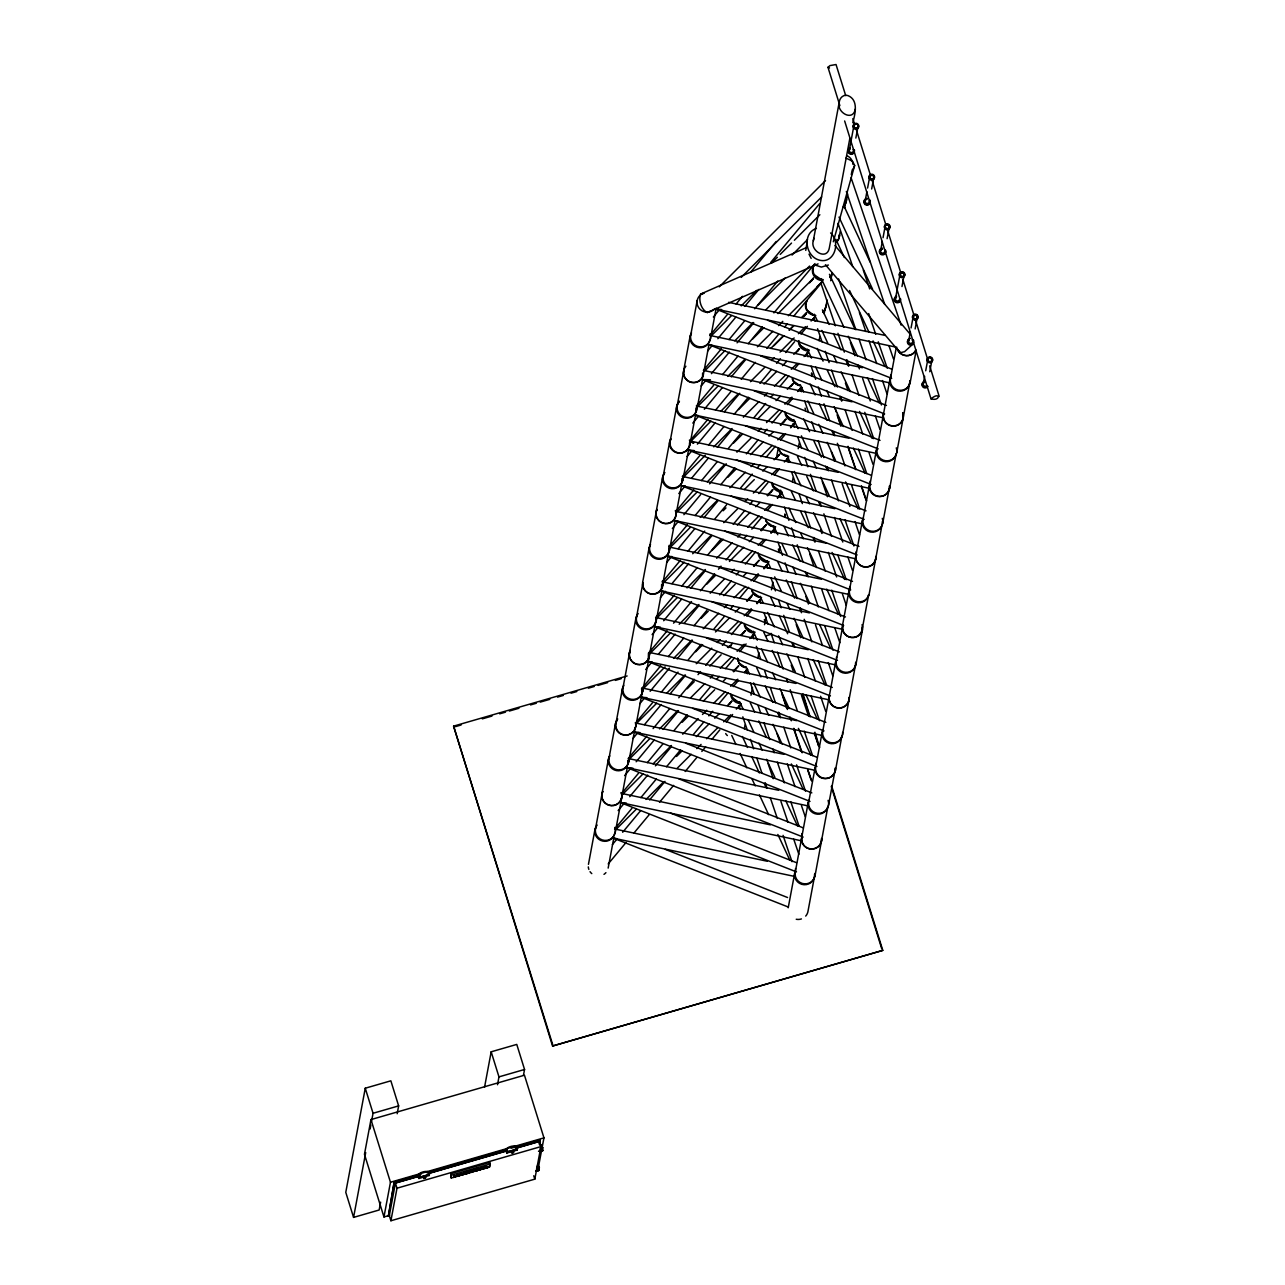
<?xml version="1.0" encoding="UTF-8"?>
<svg xmlns="http://www.w3.org/2000/svg" width="1285" height="1285" viewBox="0 0 1285 1285"><rect width="100%" height="100%" fill="white"/><g stroke="black" fill="none" stroke-linecap="round" stroke-linejoin="round"><path stroke-width="1.5" d="M627.899 764.414L627.979 760.431M641.906 693.948L642.018 687.957M648.347 658.98L648.459 653.005M661.55 588.498L661.63 584.498M682.11 482.405L682.19 478.405M696.117 411.923L696.181 407.923M702.558 376.971L702.622 372.971M805.759 250.398L807.06 242.271M852.774 122.685C855.119 114.22 858.862 99.957 847.923 95.588C843.699 94.062 839.699 97.837 839.282 101.933L813.309 240.745C809.871 250.864 827.058 261.128 829.355 247.828L849.851 138.33M839.282 101.933C835.844 112.036 853.031 122.316 855.344 109M424.371 1178.072C429.27 1175.968 421.062 1180.513 424.5 1177.349M424.917 1178.345L424.917 1177.237M512.313 1152.645C517.116 1150.541 509.037 1155.086 512.442 1151.938M512.843 1152.918L512.86 1151.81M539.523 1151.183L542.832 1150.573L539.668 1151.488L541.097 1150.782M397.177 1113.742L398.639 1105.887L390.849 1080.813L365.261 1088.218L345.777 1192.335L353.568 1217.393L379.155 1210.004L380.633 1202.134M535.957 1171.278L539.138 1170.362L535.845 1170.892L538.913 1169.752L539.363 1167.406L537.74 1164.467L538.479 1166.812L543.957 1137.867L524.457 1075.208L370.963 1119.588L364.458 1154.283L383.958 1216.959L389.724 1215.289M353.568 1217.393L365.711 1152.565M370.112 1129.001L370.851 1125.066M371.59 1121.13L373.052 1113.276L365.261 1088.218M627.144 675.958L453.589 726.137L552.566 1046.022L882.795 950.386L831.588 785.794M383.958 1216.959L390.463 1182.248L370.963 1119.588M394.174 1182.007L388.375 1216.124L394.174 1182.007L421.03 1174.249M420.356 1175.904L395.411 1183.116L389.323 1215.658L390.913 1220.75L534.817 1179.148L540.905 1146.606L539.314 1141.514L516.297 1148.18M390.913 1220.75L397.001 1188.207L395.411 1183.116M418.284 1176.514L418.894 1178.473L429.206 1175.486L429.383 1174.554C431.391 1167.985 413.465 1173.157 419.055 1177.542L418.894 1178.473M428.596 1173.526L429.206 1175.486M428.997 1174.554L418.669 1177.542L429.383 1174.554M451.276 1173.558L451.212 1178.008L489.585 1166.925L490.131 1164.033L489.649 1162.459L451.276 1173.558L451.212 1178.008M453.766 1176.128C458.6 1175.149 449.638 1178.907 455.516 1176.755M458.954 1175.261L460.014 1174.313L461.106 1175.052L458.954 1175.261L461.684 1173.831L460.913 1174.426M459.147 1175.904L459.082 1174.586M459.741 1174.586L459.853 1175.695M461.106 1175.052L460.994 1174.024M461.684 1173.831L461.749 1175.149L459.934 1175.213M465.796 1173.446L461.974 1173.88L462.857 1173.607C462.986 1177.06 464.624 1169.029 465.732 1173.751M467.74 1173.414L466.584 1172.787L467.74 1173.414L462.182 1174.361M462.857 1173.607L462.953 1174.795M463.58 1172.659C468.623 1171.583 462.391 1171.904 465.138 1172.193M468.463 1172.514L470.792 1172.129L467.868 1173.125L470.599 1171.583L469.812 1171.486L463.74 1173.446L463.757 1172.257L464.335 1173.189L466.584 1172.787M464.544 1172.996L463.724 1174.57M464.72 1173.751L466.166 1172.53L465.539 1173.125M464.929 1174.217L464.785 1171.968M465.604 1172.819L465.684 1174.008M468.816 1170.731C462.552 1172.884 472.27 1170.699 467.178 1171.165M484.557 1087.174L491.175 1051.805L516.763 1044.416L524.553 1069.473L523.445 1075.368M471.788 1171.438L473.217 1171.824L471.193 1172.418L471.129 1171.101L472.077 1171.502L470.808 1170.121L468.816 1171.342L470.92 1170.731M471.193 1172.418L470.808 1170.121M471.997 1170.41L474.197 1169.189L472.205 1171.037L474.984 1169.912L472.96 1170.137M472.205 1171.037L472.125 1169.736M473.073 1170.266L473.587 1169.816M475.675 1170.587L474.808 1171.374L474.743 1170.057L477.137 1169.607L475.418 1170.298M474.808 1171.374L474.647 1169.446M475.37 1170.523C478.502 1170.33 474.92 1170.619 476.944 1168.981M481.2 1169.061L480.413 1169.752L480.349 1168.434L482.951 1167.679L482.293 1169.205L481.008 1168.434L483.16 1168.306M480.413 1169.752L480.349 1168.434M481.008 1168.434L481.12 1169.543M497.504 1084.733L498.965 1076.878L491.175 1051.805M480.221 1169.125L482.453 1168.515M482.951 1167.679L483.032 1168.997M485.489 1167.182L485.698 1168.226L483.642 1168.82L483.578 1167.503L485.634 1166.909L484.509 1168.033M483.642 1168.82L483.578 1167.503M485.65 1167.953L484.316 1167.406L484.461 1168.29M485.794 1167.663L486.919 1166.539L486.999 1167.712L486.919 1166.539M486.806 1167.085L488.236 1167.487L486.212 1168.065L486.148 1166.764M488.075 1166.732L483.449 1168.193M489.649 1162.459L489.585 1166.925M506.82 1153.047L506.997 1152.115C501.423 1147.489 519.381 1142.638 517.325 1149.143L517.148 1150.059L506.82 1153.047L506.21 1151.087L506.611 1152.115L516.939 1149.127M516.538 1148.099L517.148 1150.059M588.45 864.339L594.939 829.628M601.942 793.809L608.431 759.098M595.501 828.761L601.99 794.05M608.994 758.23L615.483 723.535M615.949 723.327L622.438 688.615M629.441 652.796L635.93 618.101M649.15 547.603L642.645 582.314A10.039 9.798 10.6 0 0 651.977 593.975A10.039 9.798 10.6 0 0 662.514 583.518M623 687.748L629.489 653.053M656.137 511.783L662.642 477.072M636.493 617.234L642.982 582.523A10.039 9.798 10.6 0 0 653.631 594.184A10.039 9.798 10.6 0 0 662.305 581.222M649.696 546.735L656.201 512.04M663.205 476.205L669.694 441.51M670.144 441.301L676.649 406.606M683.636 370.787L690.141 336.076M539.17 1143.746L539.893 1139.875L511.141 1148.196M677.195 405.739L683.7 371.028A10.039 9.798 10.6 0 0 691.715 382.528A10.039 9.798 10.6 0 0 703.409 374.786M690.704 335.208L697.193 300.497M539.539 1144.919L539.893 1139.875M537.307 1166.796L537.74 1164.467M541.001 1147.103L542.061 1144.582L542.607 1150.043L538.511 1151.232M537.949 1166.619L538.383 1164.274M542.061 1144.582L542.607 1150.043M608.158 868.098L613.571 839.169M621.667 797.567L627.064 768.655M615.226 832.519L621.715 797.808M628.718 761.989L635.208 727.294A10.039 9.798 10.6 0 1 634.404 729.719M635.657 727.085L642.163 692.39M649.166 656.571L655.655 621.86A10.039 9.798 10.6 0 1 641.472 628.783A10.039 9.798 10.6 0 1 638.179 613.539M662.369 586.072L668.859 551.361M642.725 691.523L649.214 656.812M675.862 515.542L681.275 486.629M656.217 620.992L661.63 592.064M669.421 550.494L674.834 521.582M682.913 479.98L688.326 451.051M689.868 445.06L695.281 416.147M708.774 345.617L703.361 374.545A10.039 9.798 10.6 0 1 689.178 381.468A10.039 9.798 10.6 0 1 685.885 366.225M702.333 380.569L696.92 409.497A10.039 9.798 10.6 0 1 682.737 416.42A10.039 9.798 10.6 0 1 679.444 401.177M710.412 338.967L716.195 308.111M776.445 457.862L778.244 448.224M849.337 150.072L853.834 126.026A2.088 2.04 10.6 0 0 853.883 127.087M744.336 728.836L745.059 724.981M757.829 658.322L758.905 652.539M751.018 695.201L752.464 687.491M764.527 624.671L765.956 616.961M771.466 589.767L772.911 582.057M855.842 138.089L857.914 126.99M778.887 552.261L779.963 546.478M798.178 448.738L799.254 442.956M792.379 481.73L793.102 477.875M819.091 340.718L819.814 336.863M824.135 313.733L825.227 307.95A10.039 9.798 10.6 0 1 822.785 312.4M825.677 307.741L827.122 300.031M830.72 280.74L832.166 273.03A10.039 9.798 10.6 0 1 829.724 277.496M839.169 237.211L840.245 231.429M844.582 208.299L845.659 202.516A10.039 9.798 10.6 0 1 843.217 206.965M846.221 201.649L847.666 193.923M851.28 174.648L852.003 170.793M865.158 200.99L866.893 191.738M867.584 188.044L869.319 178.792M871.664 188.991L873.736 177.908M880.611 250.671L882.329 241.435M883.036 237.725L884.755 228.489M887.1 238.689L889.172 227.59M895.484 298.538L899.982 274.492M901.974 286.539L904.046 275.456M788.219 907.772L794.708 873.061A10.039 9.798 10.6 0 0 804.041 884.722A10.039 9.798 10.6 0 0 814.578 874.266M808.201 802.531L795.27 872.194A10.039 9.798 10.6 0 0 804.603 883.855A10.039 9.798 10.6 0 0 815.124 873.398M822.207 732.048L815.718 766.76A10.039 9.798 10.6 0 0 825.05 778.421A10.039 9.798 10.6 0 0 835.571 767.964M848.919 591.036L842.43 625.747A10.039 9.798 10.6 0 0 851.746 637.408A10.039 9.798 10.6 0 0 862.283 626.952M862.412 520.505L849.481 590.168A10.039 9.798 10.6 0 0 857.497 601.669A10.039 9.798 10.6 0 0 869.19 593.927L882.136 524.28A10.039 9.798 10.6 0 0 882.265 521.726M869.463 484.943L862.974 519.638A10.039 9.798 10.6 0 0 873.607 531.299A10.039 9.798 10.6 0 0 882.297 518.337M876.418 450.039L869.929 484.734A10.039 9.798 10.6 0 0 879.245 496.396A10.039 9.798 10.6 0 0 889.782 485.939M889.911 379.509L876.98 449.156A10.039 9.798 10.6 0 0 887.614 460.817A10.039 9.798 10.6 0 0 896.288 447.855M896.239 347.785L890.473 378.641A10.039 9.798 10.6 0 0 898.488 390.142A10.039 9.798 10.6 0 0 910.198 382.4L915.964 351.544M908.656 340.911L910.374 331.658M911.065 327.964L913.153 316.865M915.145 328.928L917.217 317.829M814.433 876.82L807.944 911.531A10.039 9.798 10.6 0 1 805.695 916.077M814.995 875.952L827.926 806.289A10.039 9.798 10.6 0 1 814.963 813.71A10.039 9.798 10.6 0 1 809.02 800.105M828.488 805.422L834.977 770.727A10.039 9.798 10.6 0 0 835.121 768.173M835.443 770.518L841.932 735.807A10.039 9.798 10.6 0 1 828.97 743.228A10.039 9.798 10.6 0 1 823.026 729.623M842.494 734.94L855.424 665.293M862.139 629.505L868.644 594.794A10.039 9.798 10.6 0 1 855.665 602.215A10.039 9.798 10.6 0 1 849.722 588.61M855.987 664.425L862.476 629.714M882.699 523.397L889.188 488.702M889.638 488.493L896.143 453.798A10.039 9.798 10.6 0 1 883.164 461.203A10.039 9.798 10.6 0 1 877.221 447.614M896.689 452.93L909.635 383.267M923.272 383.717L924.654 376.328M925.698 370.771L927.77 359.688M929.762 371.734L931.85 360.635A2.088 2.04 10.6 0 1 928.83 361.952A2.088 2.04 10.6 0 1 928.284 358.756M833.306 241.773L854.654 165.46L852.517 161.219L845.915 158.055M813.309 240.745L814.015 238.287M468.479 1172.289L470.005 1172.37L467.692 1172.338M456.705 1176.418C457.556 1172.675 460.062 1177.237 456.56 1175.502M456.641 1176.401L457.974 1175.855M854.654 165.46L853.786 167.709A10.039 9.798 10.6 0 1 852.26 169.781M477.04 1169.591L476.831 1168.37L475.611 1169.382M839.876 105.643L827.974 67.302L829.965 65.599L836.037 64.523L845.707 95.604M931.015 398.88C940.427 390.736 940.861 401.595 931.015 398.88L844.647 120.967M806.98 247.362L700.646 294.056C698.285 300.144 701.225 309.685 707.216 312.544A10.039 9.798 10.6 0 0 709.593 311.5M811.51 280.981L813.453 278.186L778.035 313.604M804.555 315.885L806.498 313.09L802.258 317.347M797.503 351.447L799.447 348.669L793.777 354.339M791.062 386.399L793.006 383.621L787.336 389.291M784.011 421.978L785.954 419.199L780.284 424.853M770.791 492.476L772.735 489.681L767.081 495.351M764.35 527.428L766.294 524.633L760.64 530.303M750.344 597.91L752.303 595.116L746.633 600.786M743.292 633.473L745.236 630.694L740.995 634.935M729.8 704.003L731.743 701.208L727.503 705.465M911.852 345.039L904.576 351.672L900.223 352.765L899.404 351.062M713.368 317.01L718.492 310.841M750.585 272.308L776.252 241.468M710.428 334.855L727.117 314.809M736.096 304.015L742.505 296.321M770.727 262.413L819.493 203.833M707.585 351.046L711.44 346.42M717.849 338.71L735.823 317.122M744.802 306.328L758.921 289.382M721.335 348.845L703.377 370.417L852.083 401.803M729.045 339.593L744.433 321.105M754.697 308.769L777.794 281.029M701.144 385.998L704.999 381.372M711.408 373.662L729.382 352.074M737.076 342.822L753.765 322.792M696.936 405.369L713.609 385.339M722.604 374.545L737.992 356.057M748.255 343.721L762.374 326.759M773.923 312.898L814.979 263.57M692.808 423.118L697.948 416.95M704.357 409.24L722.331 387.652M731.31 376.858L745.428 359.896M809.598 282.812L813.453 278.186M689.884 440.948L707.842 419.376M715.536 410.124L730.94 391.62M741.204 379.3L755.323 362.338M766.856 348.46L778.405 334.598M784.83 326.888L787.384 323.804M793.809 316.094L822.031 282.186M687.138 456.48L690.993 451.854M697.418 444.144L715.376 422.556M724.371 411.762L739.758 393.274M803.928 316.174L806.498 313.09M682.929 475.852L699.618 455.822M708.597 445.028L723.985 426.54M734.249 414.204L748.368 397.242M759.917 383.38L771.466 369.502M776.59 363.334L780.445 358.708M785.569 352.556L794.564 341.762M800.973 334.052L807.382 326.342M812.522 320.174L815.092 317.106M678.801 493.601L685.226 485.891M691.635 478.181L708.324 458.135M717.303 447.341L731.422 430.379M795.592 353.295L799.447 348.669M677.163 509.888L693.836 489.842M701.546 480.606L716.934 462.102M728.483 448.24L740.032 434.362M754.15 417.4L765.683 403.538M770.823 397.37L773.393 394.286M779.802 386.576L788.781 375.798M795.206 368.088L799.045 363.462M805.47 355.752L808.024 352.668M672.36 528.553L677.5 522.385M683.909 514.675L700.598 494.629M709.577 483.835L726.266 463.789M790.436 386.705L793.006 383.621M669.437 546.382L687.395 524.794M695.105 515.558L710.493 497.054M720.757 484.734L734.875 467.772M746.424 453.894L757.973 440.032M764.382 432.322L766.952 429.238M772.076 423.07L782.34 410.75M787.48 404.582L792.604 398.414M799.029 390.704L801.583 387.62M666.594 562.573L671.734 556.405M678.143 548.695L694.832 528.665M703.811 517.871L717.929 500.909M780.814 425.351L785.954 419.199M662.385 581.96L680.343 560.372M688.037 551.12L704.726 531.091M714.99 518.755L726.539 504.893M740.642 487.931L752.191 474.053M757.331 467.901L759.885 464.817M766.31 457.107L775.289 446.313M780.429 440.145L785.553 433.993M790.693 427.825L794.532 423.199M660.442 597.493L665.566 591.325M671.991 583.615L688.68 563.585M697.659 552.791L711.778 535.829M775.947 458.729L779.802 454.119L774.132 459.773M656.233 616.88L674.191 595.292M681.885 586.04L697.289 567.552M707.553 555.216L720.371 539.812M733.205 524.392L744.754 510.514M749.894 504.363L752.448 501.278M758.873 493.568L767.852 482.774M774.261 475.064L779.401 468.913M652.105 634.613L657.229 628.445M663.654 620.735L681.612 599.147M690.607 588.353L704.726 571.391M767.611 495.849L772.735 489.681M649.166 652.443L667.14 630.871M673.549 623.161L691.507 601.589M700.486 590.795L714.605 573.833M718.46 569.207L721.03 566.139M726.154 559.971L737.702 546.093M744.111 538.383L746.681 535.299M751.821 529.147L762.085 516.811M767.209 510.643L772.349 504.475M777.473 498.307L780.043 495.223M645.664 669.565L652.073 661.855M658.498 654.145L675.171 634.099M684.166 623.305L698.285 606.359M761.17 530.801L766.294 524.633M641.456 688.937L660.699 665.823M668.393 656.571L683.781 638.083M694.045 625.747L706.878 610.327M719.712 594.923L731.261 581.045M736.385 574.877L738.955 571.793M745.38 564.099L755.644 551.763M760.768 545.595L765.908 539.427M771.032 533.259L773.602 530.175M639.882 703.602L643.737 698.976M650.162 691.266L669.405 668.136M677.115 658.884L692.503 640.38M754.118 566.38L759.242 560.212L753.572 565.882M635.673 722.973L652.362 702.927M661.341 692.149L678.014 672.103M688.278 659.783L701.112 644.363M713.946 628.943L724.21 616.623M730.619 608.913L733.189 605.829M739.598 598.119L748.577 587.341M753.717 581.173L758.841 575.005M763.981 568.837L767.836 564.211M632.943 738.506L638.067 732.338M644.492 724.628L661.181 704.582M670.16 693.788L685.564 675.284M747.163 601.284L752.303 595.116M628.734 757.877L646.692 736.305M653.101 728.595L669.79 708.549M678.769 697.771L694.157 679.267M698.012 674.641L700.582 671.557M705.706 665.405L717.255 651.527M722.395 645.359L726.234 640.733M731.374 634.565L741.638 622.245M746.762 616.077L751.902 609.909M757.026 603.741L759.596 600.657M624.606 775.626L629.73 769.458M636.155 761.748L654.113 740.16M663.108 729.366L678.512 710.862M741.397 635.32L745.236 630.694M638.356 773.409L621.667 793.455L770.374 824.841M647.335 762.631L662.723 744.127M674.272 730.249L687.106 714.846M699.939 699.425L710.203 687.106M716.612 679.396L719.182 676.312M725.591 668.602L734.586 657.808M739.71 651.656L746.119 643.946M751.259 637.778L753.829 634.694M618.165 810.578L623.289 804.41M629.714 796.7L647.672 775.112M655.382 765.86L670.786 747.356M733.671 671.814L738.795 665.646L733.141 671.316M615.226 828.407L631.915 808.361M640.894 797.583L656.282 779.079M666.546 766.743L680.664 749.798M693.498 734.377L703.762 722.058M708.886 715.89L712.741 711.264M719.15 703.554L728.145 692.76M733.269 686.608L738.409 680.44M744.818 672.73L747.388 669.646M612.383 844.598L616.238 839.972M622.663 832.262L640.621 810.69M649.616 799.896L665.004 781.392M729.173 704.292L731.743 701.208M608.174 863.97L626.132 842.398M633.842 833.146L649.23 814.658M659.494 802.322L673.613 785.376M685.162 771.498L696.711 757.62M701.835 751.452L705.69 746.842M712.099 739.132L719.809 729.88M726.218 722.17L732.627 714.476M737.767 708.308L740.337 705.224M455.115 1176.209C452.689 1178.522 453.444 1173.719 455.484 1176.915M719.247 286.844L825.5 180.591M741.252 277.351L821.661 196.926M771.691 262.911L777.361 257.241M780.204 254.414L791.528 243.074M794.371 240.247L819.862 214.74M711.617 335.497L731.374 315.741M741.252 305.862L756.769 290.346M792.026 255.073L807.558 239.556M758.166 304.947L785.087 278.026M705.176 370.449L724.933 350.693M734.795 340.814L753.139 322.487M765.844 309.781L809.582 266.043M752.528 339.111L763.868 327.771M698.124 406.028L717.865 386.271M727.744 376.393L744.674 359.463M757.379 346.773L772.895 331.241M778.533 325.603L782.774 321.362M788.412 315.724L822.271 281.865L817.132 286.555M770.711 348.46L783.416 335.754M789.054 330.1L793.295 325.876M801.776 317.395L806 313.154M773.923 345.681L783.834 335.754M789.504 330.1L793.745 325.844M691.169 440.932L710.926 421.175M720.805 411.296L737.735 394.367M750.424 381.677L764.527 367.558M771.594 360.507L774.405 357.696M780.059 352.042L794.162 337.939M798.387 333.698L805.454 326.647M811.092 321.009L815.316 316.769L812.779 319.306M738.538 409.594L749.862 398.254M764.029 384.087L776.783 371.333M782.453 365.663L786.693 361.422M682.704 477.908L705.288 455.34M713.753 446.875L732.081 428.531M743.372 417.239L758.889 401.723M764.527 396.085L767.354 393.258M774.405 386.207L785.697 374.915M791.335 369.277L796.989 363.639M804.041 356.571L808.265 352.347L805.727 354.885M733.51 443.116L742.007 434.619M757.588 419.038L770.341 406.285M776.011 400.615L780.252 396.374M677.677 511.462L697.434 491.705M707.312 481.827L724.226 464.897M736.931 452.191L751.034 438.089M758.086 431.037L760.913 428.21M766.551 422.572L779.256 409.867M784.894 404.229L791.946 397.177M797.6 391.523L801.824 387.299L799.286 389.837M727.872 477.281L736.369 468.784M750.536 454.617L763.29 441.863M768.96 436.193L773.201 431.937M669.212 548.438L690.382 527.284M700.245 517.405L717.175 500.475M729.88 487.77L745.396 472.254M751.034 466.616L753.861 463.789M760.913 456.737L772.205 445.445M777.843 439.807L783.481 434.153M790.548 427.102L794.773 422.877L792.219 425.415M723.134 510.787L725.961 507.944M744.384 489.537L754.295 479.61M762.792 471.113L767.049 466.857M663.06 583.358L684.214 562.204M692.679 553.739L711.023 535.395M723.728 522.69L737.831 508.587M744.882 501.536L747.709 498.709M753.347 493.071L766.037 480.365M771.691 474.727L777.329 469.073M784.38 462.022L788.621 457.797L786.067 460.335M711.826 550.606L723.166 539.266M737.333 525.099L750.071 512.346M755.741 506.692L759.997 502.435M656.009 618.936L677.163 597.766M687.041 587.887L705.385 569.544M716.661 558.268L732.177 542.752M737.831 537.098L740.642 534.287M747.709 527.219L758.985 515.944M764.639 510.29L770.277 504.652M777.329 497.6L781.569 493.36L779.015 495.898M706.798 584.145L715.295 575.632M729.462 561.465L743.629 547.298M749.3 541.644L753.556 537.387M649.567 653.888L670.722 632.718M679.187 624.253L698.944 604.496M710.22 593.22L724.338 579.101M731.39 572.05L734.201 569.239M741.268 562.171L752.544 550.896M758.198 545.242L763.836 539.604M770.888 532.552L775.128 528.312M701.16 618.294L708.244 611.21M723.824 595.63L735.165 584.289M743.662 575.792L746.489 572.965M642.5 689.451L665.084 666.883M673.549 658.418L691.876 640.075M703.168 628.783L718.684 613.266M724.338 607.628L727.149 604.801M734.201 597.75L745.493 586.458M751.131 580.82L758.198 573.769M763.836 568.115L768.061 563.89L765.523 566.428M695.635 651.784L702.718 644.701M715.472 631.947L729.623 617.78M735.293 612.126L739.55 607.869M635.561 724.371L656.715 703.2M666.594 693.322L684.937 674.978M696.229 663.702L711.745 648.17M717.383 642.532L720.21 639.705M727.262 632.654L738.538 621.378M744.192 615.724L751.243 608.672M756.881 603.034L761.122 598.794L758.568 601.332M687.154 688.776L694.237 681.692M709.834 666.112L721.158 654.772M728.242 647.688L732.498 643.448M628.51 759.933L649.664 738.779M659.542 728.9L677.886 710.557M690.575 697.851L704.678 683.749M710.332 678.111L713.143 675.284M720.21 668.232L731.486 656.94M737.14 651.302L744.192 644.251M749.83 638.597L754.07 634.372L751.516 636.91M682.142 722.315L687.796 716.644M703.393 701.064L714.717 689.724M723.214 681.227L726.057 678.4M622.068 794.885L643.223 773.731M653.101 763.852L671.445 745.509M682.721 734.217L698.237 718.7M702.477 714.476L706.702 710.236M713.769 703.184L725.045 691.892M730.699 686.254L737.751 679.203M744.802 672.151L747.629 669.324L745.075 671.862M676.504 756.463L682.158 750.793M696.325 736.626L709.079 723.889M714.749 718.219L718.99 713.962M616.414 829.05L636.171 809.293M646.05 799.431L662.98 782.501M677.083 768.382L691.185 754.279M696.839 748.625L701.064 744.4M706.702 738.763L717.994 727.471M723.632 721.833L730.699 714.765M736.337 709.127L740.562 704.903L738.024 707.441M425.737 1176.193L424.548 1176.064M479.16 1169.976L480.124 1169.832L479.016 1168.82L477.04 1170.041L479.128 1169.43M476.012 1169.013L477.233 1170.667L478.02 1169.623M470.342 1170.426L471.113 1171.358M478.213 1169.446L479.337 1170.057M478.566 1169.141L478.405 1170.073L478.197 1169.061M471.707 1170.506L469.009 1171.968L471.9 1171.133L471.001 1170.747M474.711 1169.189L475.032 1170.217L477.731 1168.756L475.595 1169.928M477.233 1170.667L479.915 1169.205M468.897 1171.551L467.226 1172.209L468.688 1171.968M467.451 1171.213L468.736 1171.165L465.572 1172.996M552.566 1046.022L882.795 950.386M467.21 1173.221L467.017 1172.354M457.733 1176.144L457.508 1175.181M469.78 1172.659L469.571 1171.117M476.767 1170.539L476.366 1168.691M816.393 228.409C802.017 233.34 805.374 256.02 818.834 259.988C834.318 264.726 841.161 242.126 830.592 232.954M828.407 265.031L821.388 267.071L814.031 264.71M707.216 312.544L818.063 263.875M700.646 294.056L703.907 293.349M457.508 1176.241L457.139 1175.261M469.555 1172.771L469.314 1171.743M537.628 1169.366L538.672 1168.707L536.52 1169.061M453.958 1176.755L455.597 1176.305M424.13 1176.177L422.781 1177.044L424.837 1176.626M512.072 1150.75L510.643 1151.472L511.944 1151.472M512.362 1151.344L513.807 1150.541L512.49 1150.637M540.198 1149.352L542.35 1148.999L541.676 1149.513L541.435 1144.758M537.419 1170.474C533.307 1172.016 541.724 1169.639 537.837 1170.362M467.724 1171.117L468.158 1172.097M727.422 646.965L731.293 645.841M766.005 635.818L771.787 634.131M455.308 726.667L461.09 724.997M482.309 718.861L491.946 716.066M499.672 713.834L505.455 712.163M509.31 711.055L518.947 708.26M530.528 704.919L536.311 703.248M540.166 702.124L549.803 699.345M557.513 697.112L563.312 695.442M571.022 693.209L576.804 691.539M588.369 688.198L594.168 686.511M598.023 685.403L607.66 682.608M615.37 680.391L621.153 678.705M373.052 1113.276L398.639 1105.887M498.965 1076.878L524.553 1069.473M390.463 1182.248L543.957 1137.867M426.781 1172.579L507.302 1149.304M394.543 1183.18L419.472 1175.968M429.062 1173.205L507.671 1150.477M515.333 1148.26L540.262 1141.048M428.034 1173.687L506.692 1150.942M506.997 1152.115L517.325 1149.143M397.001 1188.207L540.905 1146.606M540.31 1148.501L543.041 1147.714M451.758 1175.116L490.131 1164.033M475.032 1170.217L476.237 1169.8L475.578 1171.149M539.652 1151.585L542.816 1150.653M467.547 1172.787L465.812 1173.044L466.808 1173.687M471.001 1171.792L473.025 1171.197M474.615 1170.747L475.787 1170.555M536.632 1168.21L539.363 1167.406M541.515 1150.653L542.832 1150.573M467.579 1172.241L467.322 1171.278M710.412 379.782L702.172 379.541L878.201 448.883M721.656 309.573L715.665 309.026L891.694 378.368M694.157 450.569L688.166 450.023L864.195 519.365M660.394 627.16L654.402 626.614L830.447 695.956M646.901 697.691L640.91 697.145L816.939 766.486M639.962 732.595L633.955 732.048L810 801.39M632.911 768.173L626.903 767.627L802.948 836.969M626.454 803.125L620.462 802.579L796.507 871.921M829.5 67.993L827.974 67.302M823.299 279.664L820.697 279.391A10.039 9.798 10.6 0 1 814.112 265.176M809.293 350.146L806.691 349.873A10.039 9.798 10.6 0 1 798.933 340.589M788.749 456.239L786.147 455.982A10.039 9.798 10.6 0 1 778.806 449.22M775.53 526.738L772.928 526.464A10.039 9.798 10.6 0 1 765.603 519.718M769.089 561.69L766.486 561.416A10.039 9.798 10.6 0 1 759.162 554.67M755.098 632.172L752.48 631.899A10.039 9.798 10.6 0 1 745.155 625.152M884.642 413.931L708.613 344.589L711.794 345.055M871.15 484.461L695.121 415.119L698.301 415.585M857.143 554.943L681.114 485.601L684.295 486.067M850.702 589.895L674.673 520.553L677.854 521.019M843.651 625.458L667.622 556.132L670.802 556.598M837.499 660.378L661.454 591.052L664.65 591.518M824.006 730.908L647.961 661.566L651.158 662.032M787.593 906.76L613.411 838.157L616.591 838.607M728.595 302.344L885.14 335.417M715.665 309.026L896.946 347.319M709.802 335.433L862.428 367.687M708.613 344.589L889.895 382.898M702.172 379.541L883.454 417.85M696.309 405.964L848.935 438.217M695.121 415.119L876.386 453.412M691.314 441.285L838.077 472.286M688.166 450.023L869.447 488.332M682.303 476.446L834.929 508.683M681.114 485.601L862.396 523.894M675.862 511.398L826.528 543.234M674.673 520.553L855.955 558.846M668.81 546.976L821.436 579.214M667.622 556.132L848.887 594.425M662.658 581.896L809.405 612.897M661.454 591.052L842.735 629.345M655.607 617.459L808.233 649.712M654.402 626.614L835.684 664.923M649.166 652.411L795.913 683.427M647.961 661.566L829.243 699.875M644.058 688.407L796.684 720.644M640.91 697.145L822.191 735.438M635.159 722.893L783.866 754.311M633.955 732.048L815.236 770.357M628.108 758.471L778.774 790.307M626.903 767.627L808.185 805.92M620.462 802.579L801.744 840.872M614.599 828.986L767.225 861.239M613.411 838.157L794.692 876.45M456.448 1175.775L457.781 1175.229M767.611 320.254L891.678 369.116M760.559 355.833L886.473 405.434M754.118 390.785L880.032 440.386M745.204 425.624L871.134 475.225M693.82 443.02L690.109 441.574L693.097 442.907M736.401 459.805L866.026 510.852M731.213 496.106L858.974 546.43M724.772 531.058L852.533 581.382M719.568 567.36L845.482 616.961M711.553 601.557L839.33 651.88M706.348 637.858L832.278 687.443M698.06 672.071L825.837 722.395M692.856 708.372L816.923 757.25M685.901 743.292L811.831 792.877M678.849 778.855L802.916 827.733M670.561 813.084L796.475 862.685M665.357 849.385L787.577 897.524M476.831 1168.37L477.731 1168.756M480.124 1169.832L479.016 1168.82M477.024 1168.997L477.924 1169.382M814.449 274.974L821.26 279.455M807.398 310.552L813.646 314.97A10.039 9.798 10.6 0 1 807.044 300.754M800.443 345.456L807.253 349.938M793.391 381.035L799.639 385.452A10.039 9.798 10.6 0 1 792.299 378.689M786.95 415.987L793.198 420.404A10.039 9.798 10.6 0 1 785.858 413.641M783.978 454.248L786.709 456.03M773.731 486.485L779.979 490.902A10.039 9.798 10.6 0 1 772.654 484.14M766.679 522.047L773.49 526.529M760.238 556.999L767.049 561.481M753.187 592.578L759.435 596.995A10.039 9.798 10.6 0 1 752.111 590.233M746.232 627.482L751.693 631.063M739.18 663.06L745.428 667.477A10.039 9.798 10.6 0 1 737.67 658.193M732.739 698.012L738.987 702.429A10.039 9.798 10.6 0 1 731.663 695.667M811.156 258.397L809.004 254.157M900.367 352.925L825.42 264.71M834.913 245.467L910.23 334.245M843.795 205.6L870.041 261.979M839.025 217.117L872.563 289.141M835.892 239.363L844.373 257.546M849.578 290.506L868.853 331.915M873.045 340.911L884.787 366.113M829.451 274.315L854.862 328.88M821.34 278.636L843.972 327.257M848.164 336.252L857.384 356.057M867.439 377.661L879.181 402.864M822.4 309.878L829.178 324.43M833.403 333.522L841.033 349.889M846.108 360.812L848.646 366.273M814.288 314.215L817.645 321.411M821.838 330.422L827.701 343.015M833.563 355.624L836.92 362.82M841.113 371.831L850.333 391.636M859.553 411.441L872.13 438.442M817.148 348.428L823.075 361.165M827.315 370.257L834.929 386.624M840.005 397.531L841.707 401.177M807.349 349.118L811.526 358.13M815.718 367.125L821.597 379.734M826.624 390.528L829.13 395.941M834.158 406.735L843.378 426.54M853.449 448.144L865.174 473.346M810.096 384.006L815.172 394.913M819.412 404.004L827.026 420.372M832.102 431.294L833.804 434.924M800.282 384.697L803.639 391.893M807.831 400.904L813.694 413.497M818.722 424.307L822.914 433.302M827.106 442.313L835.491 460.319M845.546 481.923L858.123 508.924M803.655 418.958L809.582 431.68M813.807 440.787L821.436 457.155M825.661 466.246L827.363 469.876M793.841 419.649L798.033 428.644M801.39 435.856L808.088 450.248M813.132 461.058L816.473 468.254M820.665 477.265L829.05 495.271M839.94 518.674L850.847 542.077M797.439 456.352L801.679 465.443M806.755 476.349L813.534 490.902M818.609 501.809L820.312 505.455M786.789 455.227L790.147 462.423M794.339 471.418L801.037 485.826M806.064 496.636L809.422 503.832M813.614 512.827L822.834 532.633M832.054 552.438L844.63 579.455M791.287 491.272L795.527 500.363M800.603 511.269L808.217 527.637M813.309 538.56L814.995 542.19M780.637 490.147L783.995 497.343M789.022 508.153L795.72 522.545M800.748 533.355L803.27 538.752M807.462 547.747L816.682 567.552M826.737 589.156L838.462 614.375M784.236 526.834L788.46 535.925M792.7 545.033L800.314 561.4M805.406 572.307L807.092 575.953M773.586 525.71L777.778 534.721M781.971 543.716L786.998 554.526M792.861 567.119L796.218 574.331M800.41 583.326L809.63 603.131M819.685 624.735L830.576 648.138M777.794 561.786L782.019 570.893M786.259 579.985L794.724 598.167M799.8 609.074L801.503 612.72M767.145 560.662L770.486 567.874M774.678 576.869L781.392 591.277M787.255 603.87L789.777 609.283M793.969 618.278L803.189 638.083M813.244 659.687L824.97 684.889M770.743 597.364L774.967 606.456M779.208 615.547L787.673 633.746M791.913 642.837L793.6 646.467M760.077 596.24L763.435 603.436M767.627 612.447L774.341 626.839M778.533 635.85L782.71 644.845M786.902 653.856L795.286 671.862M806.193 695.265L817.083 718.668M763.788 632.268L768.028 641.36M772.253 650.467L779.883 666.835M753.139 631.144L757.331 640.155M761.523 649.15L767.386 661.759M772.413 672.553L775.771 679.765M779.963 688.76L789.183 708.565M798.403 728.37L810.963 755.371M756.736 667.847L760.961 676.938M765.201 686.029L772.815 702.397M777.907 713.32L779.593 716.95M746.087 666.722L749.428 673.918M753.62 682.929L760.335 697.321M765.362 708.131L768.719 715.327M772.911 724.338L782.131 744.143M791.351 763.949L803.077 789.151M750.295 702.799L754.52 711.89M758.76 720.981L766.374 737.349M739.646 701.674L742.987 708.87M748.031 719.68L753.893 732.273M758.921 743.083L762.278 750.279M766.47 759.29L774.839 777.297M785.745 800.7L797.471 825.902M742.393 736.546L747.468 747.468M751.709 756.56L759.323 772.928M764.414 783.834L766.101 787.48M731.743 735.438L735.936 744.449M740.128 753.444L746.842 767.852M751.87 778.662L755.211 785.858M759.403 794.853L768.623 814.658M777.843 834.463L789.584 859.665M851.088 177.812L901.122 325.153M846.349 191.481L884.69 304.352M863.279 270.059L869.688 288.948M888.931 345.617L893.428 358.836M838.029 223.301L852.71 266.573M868.692 313.588L875.711 334.293M878.265 341.81L887.212 368.152M859.392 312.56L865.817 331.45M869.013 340.894L876.723 363.559M882.49 380.569L886.987 393.788M838.607 278.941L855.858 329.731M859.055 339.144L866.074 359.832M872.467 378.641L881.414 404.984M850.413 342.469L854.91 355.688M858.123 365.133L859.408 368.907M862.604 378.352L870.298 401.016M875.438 416.131L879.936 429.367M820.697 282.539L835.395 325.796M837.948 333.329L844.325 352.138M846.879 359.671L848.807 365.309M852.003 374.706L859.022 395.411M864.773 412.34L873.72 438.667M845.402 383.042L847.955 390.592M855.023 411.377L862.717 434.041M869.126 452.93L872.981 464.271M813.742 317.443L815.027 321.202M817.581 328.735L822.047 341.906M825.243 351.303L829.082 362.595M831.636 370.112L837.386 387.042M840.583 396.455L841.852 400.213M845.048 409.626L852.083 430.314M858.46 449.124L866.765 473.587M835.25 408.63L836.535 412.405M837.804 416.163L841 425.576M848.036 446.297L855.714 468.88M861.464 485.826L866.588 500.893M837.065 414.83L840.904 426.17M847.971 446.955L855.665 469.619M861.432 486.613L865.929 499.833M806.691 353.022L807.976 356.78M811.156 366.193L815.638 379.348M818.192 386.881L821.388 396.278M823.942 403.811L829.692 420.741M833.515 432.033L834.8 435.792M837.354 443.309L845.016 465.893M851.409 484.702L859.713 509.149M831.266 451.677L834.463 461.122M842.157 483.786L849.867 506.451M854.991 521.565L859.488 534.785M800.25 387.974L801.535 391.732M804.715 401.145L808.554 412.421M811.751 421.833L814.947 431.23M818.143 440.643L823.894 457.572M827.074 466.985L828.359 470.744M831.556 480.14L838.575 500.845M844.968 519.654L853.915 545.98M822.288 481.586L827.411 496.701M834.463 517.47L842.799 542.029M847.939 557.144L852.437 570.363M793.198 423.536L794.467 427.311M797.664 436.707L801.503 447.999M804.699 457.396L807.896 466.808M810.449 474.342L816.2 491.272M820.023 502.547L821.308 506.306M823.862 513.839L831.523 536.407M837.916 555.216L846.221 579.68M820.617 529.725L821.902 533.5M828.311 552.389L836.647 576.949M842.43 593.943L846.269 605.283M787.046 458.456L788.315 462.231M791.512 471.627L795.351 482.919M799.174 494.211L802.37 503.608M804.924 511.141L810.674 528.071M813.871 537.467L815.156 541.242M818.336 550.639L825.372 571.327M831.764 590.152L840.695 616.479M809.711 553.963L813.566 565.304M821.902 589.847L828.954 610.632M834.736 627.642L839.86 642.741M779.352 492.155L781.264 497.793M784.46 507.206L788.926 520.377M791.48 527.894L794.676 537.307M797.23 544.824L802.98 561.754M806.819 573.046L808.088 576.804M811.285 586.217L818.32 606.905M824.697 625.715L833.001 650.178M805.84 596.465L808.393 604.03M815.461 624.799L822.512 645.584M828.295 662.594L832.776 675.814M773.538 528.986L774.823 532.745M778.019 542.158L782.485 555.329M785.039 562.846L788.235 572.259M791.432 581.655L797.182 598.585M800.378 607.998L801.647 611.756M804.201 619.29L811.879 641.858M818.256 660.667L826.56 685.13M796.218 624.494L800.7 637.713M807.767 658.498L815.461 681.162M820.585 696.277L825.725 711.376M766.486 564.565L767.771 568.323M770.968 577.736L775.433 590.891M778.63 600.304L781.184 607.821M783.738 615.354L789.488 632.284M793.327 643.576L794.596 647.335M797.792 656.731L804.812 677.436M811.204 696.245L819.509 720.692M791.191 665.068L793.118 670.738M801.454 695.281L808.506 716.066M814.288 733.06L818.77 746.296M759.547 599.469L760.816 603.227M764.013 612.64L767.852 623.932M771.048 633.328L774.229 642.741M777.425 652.137L783.175 669.067M786.372 678.48L787.657 682.239M790.211 689.772L797.23 710.46M804.265 731.149L812.57 755.612M781.682 692.535L787.448 709.481M790.002 717.014L791.271 720.789M793.841 728.306L802.145 752.785M807.896 769.731L811.735 781.039M782.212 694.976L786.709 708.196M793.761 728.964L801.454 751.645M807.863 770.534L811.076 779.979M752.48 635.047L753.765 638.806M756.319 646.323L760.784 659.494M764.623 670.786L767.177 678.303M770.374 687.716L775.481 702.766M778.678 712.163L780.589 717.817M783.786 727.214L790.821 747.918M796.572 764.848L805.502 791.174M777.056 733.703L780.268 743.148M787.32 763.916L795.013 786.597M801.422 805.486L805.277 816.81M746.039 669.999L747.324 673.758M750.52 683.154L754.343 694.446M758.182 705.738L760.736 713.255M763.933 722.668L769.683 739.598M772.879 749.01L774.148 752.769M777.345 762.166L784.38 782.87M790.757 801.679L799.061 826.127M768.077 763.611L773.201 778.71M780.911 801.39L787.962 822.159M793.728 839.169L798.868 854.284M738.987 705.561L740.272 709.336M742.826 716.853L747.292 730.025M750.488 739.421L753.685 748.834M756.881 758.246L761.989 773.281M765.185 782.693L767.097 788.331M770.293 797.744L777.329 818.433M783.063 835.362L792.01 861.705M852.855 118.606L854.637 124.356M856.436 130.106L870.732 176.093M871.921 179.932L885.622 224.008M887.405 229.758L901.106 273.85M902.889 279.6L914.213 316.014M915.402 319.853L927.304 358.178M929.697 365.839L939.223 396.519M803.013 693.948L810.144 716.901M814.915 732.225L819.669 747.533M802.756 694.88L809.293 715.874M815.22 734.956L818.786 746.424M831.266 786.5L881.751 948.78M453.589 726.137L553.016 1045.717M533.757 1175.743L534.817 1179.148M485.634 1166.909L485.682 1167.808M482.26 1167.888L482.373 1168.9M475.996 1168.611L476.414 1170.506M475.819 1169.173L476.189 1170.619M473.458 1169.478L473.603 1170.506M469.796 1170.924L469.973 1172.338M469.041 1171.808L469.282 1172.852M468.656 1171.181L469.153 1172.884M467.579 1171.165L467.852 1172.193M465.957 1171.551L466.439 1173.414M465.861 1171.872L466.246 1173.478M454.328 1176.064L454.745 1177.06M454.183 1176.112L454.601 1177.108M453.798 1176.305L454.055 1177.221M915.868 350.114A10.039 9.798 10.6 0 1 897.364 348.99M915.868 350.227A10.039 9.798 10.6 0 1 897.364 349.102M870.122 483.288A4.61 2.795 -68.5 0 1 870.202 481.104M696.502 407.811A10.039 9.798 10.6 0 1 683.395 417.77A10.039 9.798 10.6 0 1 678.882 402.044M689.467 440A10.039 9.798 10.6 0 1 679.476 452.962A10.039 9.798 10.6 0 1 670.963 438.876M822.737 280.532A10.039 9.798 10.6 0 1 813.55 266.059M825.934 305.188A10.039 9.798 10.6 0 1 823.235 312.191M890.955 378.079A4.61 2.795 -68.5 0 1 890.762 375.011M710.011 333.907A10.039 9.798 10.6 0 1 700.02 346.87A10.039 9.798 10.6 0 1 691.507 332.783M714.669 308.818A10.039 9.798 10.6 0 1 698.783 307.854A10.039 9.798 10.6 0 1 703.714 293.108M847.666 156.031A10.039 9.798 10.6 0 1 852.967 164.4M846.478 199.095A10.039 9.798 10.6 0 1 843.779 206.098M843.362 625.859A4.61 2.795 -68.5 0 1 842.896 625.185M669.003 548.807A10.039 9.798 10.6 0 1 657.165 559.103A10.039 9.798 10.6 0 1 649.953 545.177M795.238 421.544A10.039 9.798 10.6 0 1 784.878 411.987M842.623 732.386A10.039 9.798 10.6 0 1 832.102 742.842A10.039 9.798 10.6 0 1 822.769 731.181L835.7 661.534A10.039 9.798 10.6 0 0 845.032 673.195A10.039 9.798 10.6 0 0 855.569 662.739M849.128 697.691A10.039 9.798 10.6 0 1 838.591 708.147A10.039 9.798 10.6 0 1 829.259 696.486M649.359 654.258A10.039 9.798 10.6 0 1 637.521 664.554A10.039 9.798 10.6 0 1 630.309 650.628M642.853 688.969A10.039 9.798 10.6 0 1 631.015 699.249A10.039 9.798 10.6 0 1 623.803 685.323M775.594 526.978A10.039 9.798 10.6 0 1 765.651 519.959M784.846 514.418A10.039 9.798 10.6 0 1 785.264 516.939M778.341 549.113A10.039 9.798 10.6 0 1 778.774 551.65M828.086 800.362A10.039 9.798 10.6 0 1 819.412 813.325A10.039 9.798 10.6 0 1 808.763 801.663L815.268 766.968A10.039 9.798 10.6 0 0 834.174 773.152M632.975 731.856A10.039 9.798 10.6 0 1 618.824 732.803A10.039 9.798 10.6 0 1 617.732 718.974M628.847 759.435A10.039 9.798 10.6 0 1 617.025 769.731A10.039 9.798 10.6 0 1 609.813 755.805M761.587 597.461A10.039 9.798 10.6 0 1 751.645 590.441M764.35 619.595A10.039 9.798 10.6 0 1 764.768 622.133M801.422 918.92A10.039 9.798 10.6 0 1 796.234 919.257M614.664 833.387A10.039 9.798 10.6 0 1 600.48 840.31A10.039 9.798 10.6 0 1 597.172 825.066M605.926 872.643A10.039 9.798 10.6 0 1 603.982 874.346M591.791 873.607A10.039 9.798 10.6 0 1 590.04 871.68M588.851 869.399A10.039 9.798 10.6 0 1 588.305 866.893M741.043 703.57A10.039 9.798 10.6 0 1 730.667 694.012M727.358 735.566A10.039 9.798 10.6 0 1 725.688 733.59M821.565 838.446A10.039 9.798 10.6 0 1 811.044 848.903A10.039 9.798 10.6 0 1 801.712 837.242M802.659 837.354A4.61 2.795 -68.5 0 1 802.001 833.612M628.301 760.318A10.039 9.798 10.6 0 1 616.463 770.598A10.039 9.798 10.6 0 1 609.251 756.672M621.249 792.508A10.039 9.798 10.6 0 1 611.274 805.47A10.039 9.798 10.6 0 1 602.745 791.383M754.536 633.039A10.039 9.798 10.6 0 1 744.16 623.482M899.596 298.955A2.088 2.04 10.6 0 1 896.528 300.802A2.088 2.04 10.6 0 1 896.416 297.269M904.014 274.396A2.088 2.04 10.6 0 1 901.813 276.998A2.088 2.04 10.6 0 1 900.175 273.994M901.411 273.014A2.088 2.04 10.6 0 1 902.488 272.982M900.624 298.939A3.116 3.036 10.6 0 1 897.894 302.023A3.116 3.036 10.6 0 1 894.472 299.614A3.116 3.036 10.6 0 1 896.609 296.096M900.48 299.662A3.116 3.036 10.6 0 1 897.749 302.746A3.116 3.036 10.6 0 1 894.344 300.337A3.116 3.036 10.6 0 1 896.464 296.819M884.722 251.105A2.088 2.04 10.6 0 1 882.169 253.145A2.088 2.04 10.6 0 1 880.803 250.173M881.108 249.74A2.088 2.04 10.6 0 1 882.04 249.194M887.068 225.068A2.088 2.04 10.6 0 1 888.674 228.521M886.152 228.907A2.088 2.04 10.6 0 1 885.365 228.184M885.108 226.626A2.088 2.04 10.6 0 1 886.04 225.373M887.052 224.425A2.747 2.682 10.6 0 1 889.75 227.959A2.747 2.682 10.6 0 1 885.445 229.212A2.747 2.682 10.6 0 1 885.686 224.827M885.622 250.286A3.116 3.036 10.6 0 1 883.293 254.125A3.116 3.036 10.6 0 1 879.55 251.491A3.116 3.036 10.6 0 1 882.538 248.117M885.253 253.322A3.116 3.036 10.6 0 1 879.872 253.466A3.116 3.036 10.6 0 1 882.393 248.84M885.14 250.286A3.116 3.036 10.6 0 1 885.542 252.583M856.131 661.871A10.039 9.798 10.6 0 1 845.594 672.328A10.039 9.798 10.6 0 1 836.262 660.667L842.767 625.956A10.039 9.798 10.6 0 0 853.401 637.617A10.039 9.798 10.6 0 0 862.074 624.655M836.407 658.177A4.61 2.795 -68.5 0 1 836.551 657.037M656.346 618.438A10.039 9.798 10.6 0 1 644.524 628.734A10.039 9.798 10.6 0 1 637.312 614.808M786.484 456.191A10.039 9.798 10.6 0 1 779.144 449.429M869.19 200.878A2.088 2.04 10.6 0 1 866.989 203.496A2.088 2.04 10.6 0 1 865.351 200.492M866.09 199.721A2.088 2.04 10.6 0 1 866.588 199.512M873.125 175.949A2.088 2.04 10.6 0 1 873.222 178.824M872.804 179.161A2.088 2.04 10.6 0 1 869.704 178.005M869.849 176.447A2.088 2.04 10.6 0 1 870.587 175.676M869.833 199.882A3.116 3.036 10.6 0 1 868.355 204.299A3.116 3.036 10.6 0 1 864.163 202.066A3.116 3.036 10.6 0 1 867.086 198.42M869.816 203.64A3.116 3.036 10.6 0 1 864.034 201.472M864.323 200.733A3.116 3.036 10.6 0 1 866.957 199.143M869.704 200.605A3.116 3.036 10.6 0 1 870.17 202.114M902.729 412.903A10.039 9.798 10.6 0 1 894.055 425.865A10.039 9.798 10.6 0 1 883.421 414.204M909.764 380.713A10.039 9.798 10.6 0 1 897.942 391.009A10.039 9.798 10.6 0 1 890.73 377.083M709.866 339.834A10.039 9.798 10.6 0 1 696.888 347.239A10.039 9.798 10.6 0 1 690.945 333.65M839.426 234.673A10.039 9.798 10.6 0 1 836.728 241.676M926.421 385.934A2.088 2.04 10.6 0 1 923.401 385.034A2.088 2.04 10.6 0 1 924.702 382.239M930.79 358.37A2.088 2.04 10.6 0 1 931.577 359.093M927.577 386.287A3.116 3.036 10.6 0 1 922.662 385.789A3.116 3.036 10.6 0 1 924.397 381.292M927.915 386.367A3.116 3.036 10.6 0 1 922.775 386.833A3.116 3.036 10.6 0 1 924.268 382.014M853.144 149.478A2.088 2.04 10.6 0 1 852.63 152.192A2.088 2.04 10.6 0 1 849.819 151.903A2.088 2.04 10.6 0 1 849.851 149.14M857.657 125.448A2.088 2.04 10.6 0 1 857.721 127.488M857.4 127.922A2.088 2.04 10.6 0 1 854.445 127.986M854.348 125.111A2.088 2.04 10.6 0 1 855.264 124.549M857.754 124.565A2.747 2.682 10.6 0 1 857.127 128.918A2.747 2.682 10.6 0 1 853.16 126.813A2.747 2.682 10.6 0 1 856.501 123.906M854.348 149.686A3.116 3.036 10.6 0 1 852.533 153.381A3.116 3.036 10.6 0 1 848.598 151.903A3.116 3.036 10.6 0 1 849.738 147.952M854.268 151.983A3.116 3.036 10.6 0 1 849.112 153.477A3.116 3.036 10.6 0 1 850.333 148.353M849.064 697.434A10.039 9.798 10.6 0 1 838.543 707.89A10.039 9.798 10.6 0 1 829.211 696.229M649.294 654.017A10.039 9.798 10.6 0 1 637.456 664.297A10.039 9.798 10.6 0 1 630.244 650.371M782.035 492.026A10.039 9.798 10.6 0 1 771.659 482.485M784.782 514.161A10.039 9.798 10.6 0 1 785.215 516.698M889.332 486.148A10.039 9.798 10.6 0 1 877.494 496.444A10.039 9.798 10.6 0 1 870.282 482.517M689.547 442.715A10.039 9.798 10.6 0 1 677.725 453.011A10.039 9.798 10.6 0 1 670.513 439.084M683.058 477.426A10.039 9.798 10.6 0 1 671.22 487.706A10.039 9.798 10.6 0 1 664.008 473.779M815.798 315.435A10.039 9.798 10.6 0 1 806.595 300.963M815.863 764.27A4.61 2.795 -68.5 0 1 816.007 763.129M642.291 689.836A10.039 9.798 10.6 0 1 630.469 700.116A10.039 9.798 10.6 0 1 623.241 686.19M635.802 724.531A10.039 9.798 10.6 0 1 623.964 734.827A10.039 9.798 10.6 0 1 616.752 720.901M768.542 562.557A10.039 9.798 10.6 0 1 758.166 553M821.629 838.687A10.039 9.798 10.6 0 1 811.092 849.144A10.039 9.798 10.6 0 1 801.76 837.483M795.479 870.748A4.61 2.795 -68.5 0 1 795.56 868.564M621.314 792.749A10.039 9.798 10.6 0 1 611.323 805.711A10.039 9.798 10.6 0 1 602.81 791.624M614.808 827.46A10.039 9.798 10.6 0 1 604.817 840.422A10.039 9.798 10.6 0 1 596.304 826.335M745.477 667.718A10.039 9.798 10.6 0 1 737.718 658.434M875.776 556.421A10.039 9.798 10.6 0 1 865.239 566.878A10.039 9.798 10.6 0 1 855.922 555.216M881.317 526.705A10.039 9.798 10.6 0 1 867.953 531.203A10.039 9.798 10.6 0 1 863.231 518.08M856.131 553.771A4.61 2.795 -68.5 0 1 856.212 551.586M682.496 478.293A10.039 9.798 10.6 0 1 669.389 488.252A10.039 9.798 10.6 0 1 664.875 472.527M675.46 510.482A10.039 9.798 10.6 0 1 665.469 523.445A10.039 9.798 10.6 0 1 656.956 509.358M808.731 351.014A10.039 9.798 10.6 0 1 798.37 341.457M811.494 373.148A10.039 9.798 10.6 0 1 811.927 375.67M902.793 413.16A10.039 9.798 10.6 0 1 894.103 426.122A10.039 9.798 10.6 0 1 883.47 414.461M831.813 274.556A10.039 9.798 10.6 0 1 830.287 276.628M839.474 234.914A10.039 9.798 10.6 0 1 836.776 241.917M875.824 556.678A10.039 9.798 10.6 0 1 865.303 567.119A10.039 9.798 10.6 0 1 855.971 555.457M849.963 589.622A4.61 2.795 -68.5 0 1 849.77 586.538M675.508 510.739A10.039 9.798 10.6 0 1 665.518 523.702A10.039 9.798 10.6 0 1 657.004 509.615M669.019 545.434A10.039 9.798 10.6 0 1 659.028 558.397A10.039 9.798 10.6 0 1 650.515 544.31M799.688 385.693A10.039 9.798 10.6 0 1 792.363 378.946M811.542 373.389A10.039 9.798 10.6 0 1 811.975 375.927M805.053 408.1A10.039 9.798 10.6 0 1 805.486 410.622M912.109 339.915A2.088 2.04 10.6 0 1 912.205 342.79A2.088 2.04 10.6 0 1 909.25 342.87A2.088 2.04 10.6 0 1 909.154 339.979M916.96 316.287A2.088 2.04 10.6 0 1 916.703 318.76M915.787 319.306A2.088 2.04 10.6 0 1 914.711 319.339M914.197 319.146A2.088 2.04 10.6 0 1 913.185 317.925M914.567 315.387A2.088 2.04 10.6 0 1 916.157 315.548M913.33 339.802A3.116 3.036 10.6 0 1 912.334 343.978A3.116 3.036 10.6 0 1 908.045 342.966A3.116 3.036 10.6 0 1 909.041 338.79M909.78 338.469A3.116 3.036 10.6 0 1 910.583 338.357M913.571 342.822A3.116 3.036 10.6 0 1 908.736 344.573A3.116 3.036 10.6 0 1 908.897 339.513M457.251 1176.337L456.882 1175.341L457.251 1176.337M900.142 276.918A2.747 2.682 10.6 0 0 904.688 275.6A2.747 2.682 10.6 0 0 901.219 272.404A2.747 2.682 10.6 0 0 900.142 276.918M900.239 276.371A2.747 2.682 10.6 0 0 904.785 275.054A2.747 2.682 10.6 0 0 901.315 271.858A2.747 2.682 10.6 0 0 900.239 276.371M900.689 275.906A2.088 2.04 10.6 0 0 904.158 274.91A2.088 2.04 10.6 0 0 901.508 272.468A2.088 2.04 10.6 0 0 900.689 275.906M885.365 228.505A2.747 2.682 10.6 0 0 889.911 227.204A2.747 2.682 10.6 0 0 886.441 223.992A2.747 2.682 10.6 0 0 885.365 228.505M885.815 228.055A2.088 2.04 10.6 0 0 889.284 227.043A2.088 2.04 10.6 0 0 886.634 224.618A2.088 2.04 10.6 0 0 885.815 228.055M869.833 179.37A2.747 2.682 10.6 0 0 874.378 178.053A2.747 2.682 10.6 0 0 870.893 174.856A2.747 2.682 10.6 0 0 869.833 179.37M869.929 178.824A2.747 2.682 10.6 0 0 874.475 177.507A2.747 2.682 10.6 0 0 871.005 174.31A2.747 2.682 10.6 0 0 869.929 178.824M870.379 178.358A2.088 2.04 10.6 0 0 873.832 177.362A2.088 2.04 10.6 0 0 871.198 174.921A2.088 2.04 10.6 0 0 870.379 178.358M927.931 362.097A2.747 2.682 10.6 0 0 932.476 360.78A2.747 2.682 10.6 0 0 929.007 357.583A2.747 2.682 10.6 0 0 927.931 362.097M928.043 361.567A2.747 2.682 10.6 0 0 932.589 360.25A2.747 2.682 10.6 0 0 929.103 357.037A2.747 2.682 10.6 0 0 928.043 361.567M928.477 361.101A2.088 2.04 10.6 0 0 931.946 360.089A2.088 2.04 10.6 0 0 929.296 357.664A2.088 2.04 10.6 0 0 928.477 361.101M854.107 127.906A2.747 2.682 10.6 0 0 858.653 126.589A2.747 2.682 10.6 0 0 855.184 123.392A2.747 2.682 10.6 0 0 854.107 127.906M854.557 127.44A2.088 2.04 10.6 0 0 858.011 126.444A2.088 2.04 10.6 0 0 855.376 124.002A2.088 2.04 10.6 0 0 854.557 127.44M913.314 319.29A2.747 2.682 10.6 0 0 917.859 317.973A2.747 2.682 10.6 0 0 914.39 314.777A2.747 2.682 10.6 0 0 913.314 319.29M913.41 318.744A2.747 2.682 10.6 0 0 917.956 317.427A2.747 2.682 10.6 0 0 914.486 314.231A2.747 2.682 10.6 0 0 913.41 318.744M913.86 318.278A2.088 2.04 10.6 0 0 917.313 317.283A2.088 2.04 10.6 0 0 914.679 314.841A2.088 2.04 10.6 0 0 913.86 318.278"/></g></svg>
